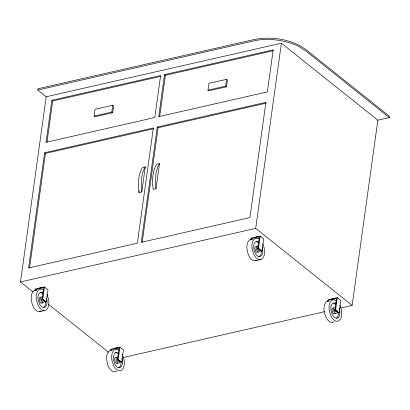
<?xml version="1.0" encoding="UTF-8"?>
<svg xmlns="http://www.w3.org/2000/svg" width="410" height="410" viewBox="0 0 410 410"><rect width="100%" height="100%" fill="white"/><g stroke="black" fill="none" stroke-linecap="round" stroke-linejoin="round"><path stroke-width="0.61" d="M37.792 90.051L37.971 88.755L254.241 39.503C271.728 36.208 291.131 39.022 305.809 49.477L389.5 116.296L389.321 117.593L377.846 120.202L281.398 43.194L46.197 96.76L37.792 90.051L254.062 40.795A37.32 17.692 7.9 0 1 299.115 46.632L305.629 50.768L389.321 117.593M32.995 291.92L20.5 281.947L46.197 96.76M44.598 152.73L28.608 267.971L137.365 243.202L153.355 127.961L44.598 152.73L45.438 153.401L153.576 128.776M51.875 100.286L46.043 142.301L154.801 117.532L160.633 75.517L51.875 100.286L52.716 100.957L160.853 76.332M29.535 268.007L45.438 153.401M46.971 142.342L52.716 100.957M34.968 290.28L35.137 289.065L44.485 286.938L47.985 289.737L46.289 301.96L45.572 302.124L42.066 299.326L43.691 287.646L35.778 289.45L35.608 290.664M46.289 301.96L42.789 299.162L44.485 286.938M94.146 116.086L95.094 109.26L112.765 105.237L113.606 105.908L112.663 112.735L94.987 116.758L94.146 116.086L111.822 112.063L112.663 112.735M111.822 112.063L112.765 105.237M110.403 350.509L110.572 349.299L119.92 347.167L123.42 349.966L121.724 362.189L121.006 362.353L117.506 359.555L119.125 347.88L111.218 349.679L111.048 350.898M138.964 192.577A32.662 17.943 77.2 0 1 138.811 178.529L139.164 176.408A32.662 17.943 77.2 0 1 142.444 167.5L145.289 166.849L141.809 191.931L138.964 192.577L139.226 190.696M121.724 362.189L118.223 359.391L119.92 347.167M157.266 127.069L141.276 242.31L249.921 217.572L265.911 102.331L157.266 127.069L158.106 127.741L266.126 103.141M164.543 74.625L158.711 116.64L267.356 91.896L273.188 49.882L164.543 74.625L165.384 75.296L273.403 50.696M142.203 242.351L158.106 127.741M159.639 116.686L165.384 75.296M156 188.697L159.48 163.621L156.635 164.266A32.662 17.943 77.2 0 0 153.355 173.179L153.002 175.296A32.662 17.943 77.2 0 0 153.155 189.348L156 188.697A32.662 17.943 77.2 0 1 155.851 174.65L156.205 172.528A32.662 17.943 77.2 0 1 159.48 163.621M207.972 90.164L208.921 83.338L226.597 79.314L227.437 79.986L226.489 86.812L208.813 90.835L207.972 90.164L225.649 86.141L226.489 86.812M225.649 86.141L226.597 79.314M250.592 240.034L250.843 238.215L260.191 236.088L263.691 238.886L261.995 251.11L261.278 251.274L257.777 248.475L259.397 236.796L251.489 238.599L251.32 239.819M377.846 120.202L352.149 305.388L255.702 228.38L281.398 43.194M261.995 251.11L258.495 248.311L260.191 236.088M327.708 301.606L327.959 299.792L337.307 297.66L340.812 300.458L339.116 312.681L338.393 312.845L334.893 310.047L336.513 298.372L328.605 300.171L328.436 301.391M339.116 312.681L335.611 309.883L337.307 297.66M43.178 300.945L42.835 301.191A1.45 0.794 78.5 0 1 42.035 300.612L41.794 299.946A1.358 0.743 78.5 0 1 41.933 298.695L42.276 298.449A1.45 0.794 78.5 0 1 42.481 298.465M42.563 302.754L41.282 303.292A3.393 1.85 78.5 0 1 39.898 301.98L39.227 299.582A3.167 1.732 78.5 0 1 39.657 297.506L40.938 296.968M43.732 307.377L44.603 306.439A7.616 4.161 78.5 0 0 45.643 301.452M117.998 362.988L116.717 363.526A3.393 1.85 78.5 0 1 115.333 362.209L114.662 359.816A3.167 1.732 78.5 0 1 115.092 357.74L116.373 357.202M258.269 251.904L256.988 252.442A3.393 1.85 78.5 0 1 255.604 251.13L254.933 248.732A3.167 1.732 78.5 0 1 255.363 246.661L256.645 246.118M335.385 313.481L334.104 314.019A3.393 1.85 78.5 0 1 332.72 312.702L332.049 310.308A3.167 1.732 78.5 0 1 332.479 308.233L333.766 307.695M336.554 318.098L337.43 317.166A7.616 4.161 78.5 0 0 338.486 312.666M38.612 288.548L40.231 287.758L42.676 287.62M114.047 348.777L115.671 347.987L118.116 347.854M254.318 237.697L255.937 236.908L258.382 236.77M331.808 298.957L334.683 298.301M44.465 300.796L43.86 300.755L43.332 299.982M36.393 290.275L35.316 290.198L33.846 290.813L32.631 292.115A10.624 5.801 78.5 0 0 31.18 299.074L32.313 304.62L33.435 307.111A11.367 6.211 78.5 0 0 38.074 311.513L39.688 311.631L41.154 311.016M39.688 311.631L44.741 310.534L46.207 309.919L47.427 308.617A10.624 5.801 78.5 0 0 48.877 301.657L48.513 298.854L46.843 294.124M260.171 249.946L259.566 249.905L259.043 249.131M258.387 256.967L260.309 255.589A7.616 4.161 78.5 0 0 261.349 250.602M252.099 239.425L251.022 239.348L249.552 239.963L248.337 241.264A10.624 5.801 78.5 0 0 246.887 248.224L248.019 253.769L249.142 256.26A11.367 6.211 78.5 0 0 253.78 260.663L255.394 260.78L256.865 260.165M255.394 260.78L260.447 259.684L261.913 259.069L263.133 257.767A10.624 5.801 78.5 0 0 264.583 250.812L264.219 248.004L262.774 243.771M110.751 350.427L109.285 351.042L108.066 352.349A10.624 5.801 78.5 0 0 106.615 359.303L107.748 364.854L108.87 367.339A11.367 6.211 78.5 0 0 113.508 371.742L115.123 371.86L116.594 371.245M119.899 361.031L119.295 360.984L118.772 360.211M118.116 368.047L120.038 366.673A7.616 4.161 78.5 0 0 121.078 361.681M335.098 309.176L334.755 309.422A1.358 0.743 78.5 0 0 334.616 310.667L334.857 311.333A1.45 0.794 78.5 0 0 335.657 311.913L335.846 311.836M337.286 311.523L336.682 311.477L336.159 310.703M333.981 321.737L332.51 322.352L330.896 322.239A11.367 6.211 78.5 0 1 326.257 317.832L324.366 312.604L324.002 309.796A10.624 5.801 78.5 0 1 325.453 302.841L326.673 301.534L328.138 300.919L329.215 300.996M20.5 281.947L255.702 228.38M257.777 248.475L258.495 248.311M42.066 299.326L42.789 299.162M123.19 357.535L324.699 311.641M340.295 308.089L352.149 305.388M117.506 359.555L118.223 359.391M334.893 310.047L335.611 309.883M260.447 259.684L258.833 259.571A11.367 6.211 78.5 0 1 254.195 255.163L252.304 249.936L251.94 247.133A10.624 5.801 78.5 0 1 253.39 240.173L254.605 238.871L256.076 238.256L257.69 238.369A11.367 6.211 78.5 0 1 259.346 239.204M44.741 310.534L43.122 310.421A11.367 6.211 78.5 0 1 38.489 306.014L36.598 300.786L36.234 297.978A10.624 5.801 78.5 0 1 37.679 291.023L38.899 289.721L40.364 289.106L41.984 289.219A11.367 6.211 78.5 0 1 43.639 290.055M114.979 352.677L116.138 352.764A8.149 4.454 78.5 0 1 118.459 354.44M117.819 356.89L116.537 357.428A3.167 1.732 78.5 0 0 116.102 359.503L116.778 361.897A3.393 1.85 78.5 0 0 118.162 363.214L119.443 362.676A3.167 1.732 78.5 0 0 119.853 361.4M251.489 238.599L252.488 239.399M35.778 289.45L36.782 290.249M111.218 349.679L112.217 350.478M48.488 304.292L108.455 352.169M339.895 305.342L341.335 309.576L341.699 312.384A10.624 5.801 78.5 0 1 340.249 319.339L339.034 320.646L337.563 321.261L335.949 321.143A11.367 6.211 78.5 0 1 331.311 316.74L329.42 311.508L329.056 308.704A10.624 5.801 78.5 0 1 330.506 301.745L331.721 300.443L333.192 299.828L334.806 299.941A11.367 6.211 78.5 0 1 336.461 300.781M122.282 354.353L123.948 359.083L124.312 361.892A10.624 5.801 78.5 0 1 122.862 368.846L121.642 370.153L120.176 370.768L118.562 370.65A11.367 6.211 78.5 0 1 113.924 366.248L112.032 361.015L111.669 358.212A10.624 5.801 78.5 0 1 113.119 351.257L114.334 349.95L115.804 349.335L117.419 349.448A11.367 6.211 78.5 0 1 119.074 350.289M339.234 308.376L339.91 311.861A7.616 4.161 78.5 0 1 338.87 316.853L337.999 317.786L336.948 318.227L335.785 318.145A8.149 4.454 78.5 0 1 332.464 314.988L331.106 311.236L330.844 309.222A7.616 4.161 78.5 0 1 331.885 304.235L332.756 303.303L333.812 302.857L334.97 302.944A8.149 4.454 78.5 0 1 336.154 303.543M262.257 247.297L262.795 250.29A7.616 4.161 78.5 0 1 261.754 255.276L260.883 256.214L259.827 256.655L258.669 256.573A8.149 4.454 78.5 0 1 255.343 253.411L253.99 249.664L253.728 247.65A7.616 4.161 78.5 0 1 254.769 242.664L255.64 241.726L256.691 241.285L257.849 241.367A8.149 4.454 78.5 0 1 259.038 241.967M121.985 358.376L122.523 361.369A7.616 4.161 78.5 0 1 121.483 366.361L120.612 367.293L119.556 367.734L118.398 367.652A8.149 4.454 78.5 0 1 115.072 364.495L113.719 360.744L113.457 358.729A7.616 4.161 78.5 0 1 114.498 353.743L115.369 352.81L116.419 352.364L117.583 352.451A8.149 4.454 78.5 0 1 118.767 353.051M46.55 298.142L47.083 301.14A7.616 4.161 78.5 0 1 46.048 306.127L45.172 307.064L44.121 307.505L42.963 307.423A8.149 4.454 78.5 0 1 39.637 304.261L38.279 300.515L38.022 298.5A7.616 4.161 78.5 0 1 39.058 293.514L39.934 292.576L40.985 292.135L42.143 292.217A8.149 4.454 78.5 0 1 43.332 292.817M40.703 292.53A8.149 4.454 78.5 0 1 43.024 294.211M44.418 301.171A3.167 1.732 78.5 0 1 44.008 302.442L42.722 302.98A3.393 1.85 78.5 0 1 41.338 301.668L40.667 299.269A3.167 1.732 78.5 0 1 41.102 297.194L42.384 296.656A3.393 1.85 78.5 0 1 42.876 296.907M43.219 300.643A1.358 0.743 78.5 0 1 43.106 300.889M333.525 303.256A8.149 4.454 78.5 0 1 335.846 304.932M337.24 311.892A3.167 1.732 78.5 0 1 336.83 313.168L335.549 313.706A3.393 1.85 78.5 0 1 334.165 312.389L333.494 309.996A3.167 1.732 78.5 0 1 333.924 307.92L335.206 307.382A3.393 1.85 78.5 0 1 335.703 307.633M336.113 311.426A1.358 0.743 78.5 0 1 336 311.667M117.916 358.699A1.45 0.794 78.5 0 0 117.711 358.683L117.368 358.929A1.358 0.743 78.5 0 0 117.229 360.175L117.47 360.841A1.45 0.794 78.5 0 0 118.27 361.42L118.613 361.174A1.358 0.743 78.5 0 0 118.726 360.933M256.409 241.68A8.149 4.454 78.5 0 1 258.73 243.361M258.187 247.614A1.45 0.794 78.5 0 0 257.982 247.599L257.639 247.845A1.358 0.743 78.5 0 0 257.5 249.095L257.741 249.762A1.45 0.794 78.5 0 0 258.541 250.341L258.884 250.095A1.358 0.743 78.5 0 0 258.997 249.849M260.124 250.32A3.167 1.732 78.5 0 1 259.714 251.591L258.428 252.135A3.393 1.85 78.5 0 1 257.049 250.817L256.373 248.419A3.167 1.732 78.5 0 1 256.809 246.348L258.09 245.81A3.393 1.85 78.5 0 1 258.582 246.056M141.809 191.931A32.662 17.943 77.2 0 1 141.66 177.878L142.014 175.762A32.662 17.943 77.2 0 1 145.289 166.849"/></g></svg>
